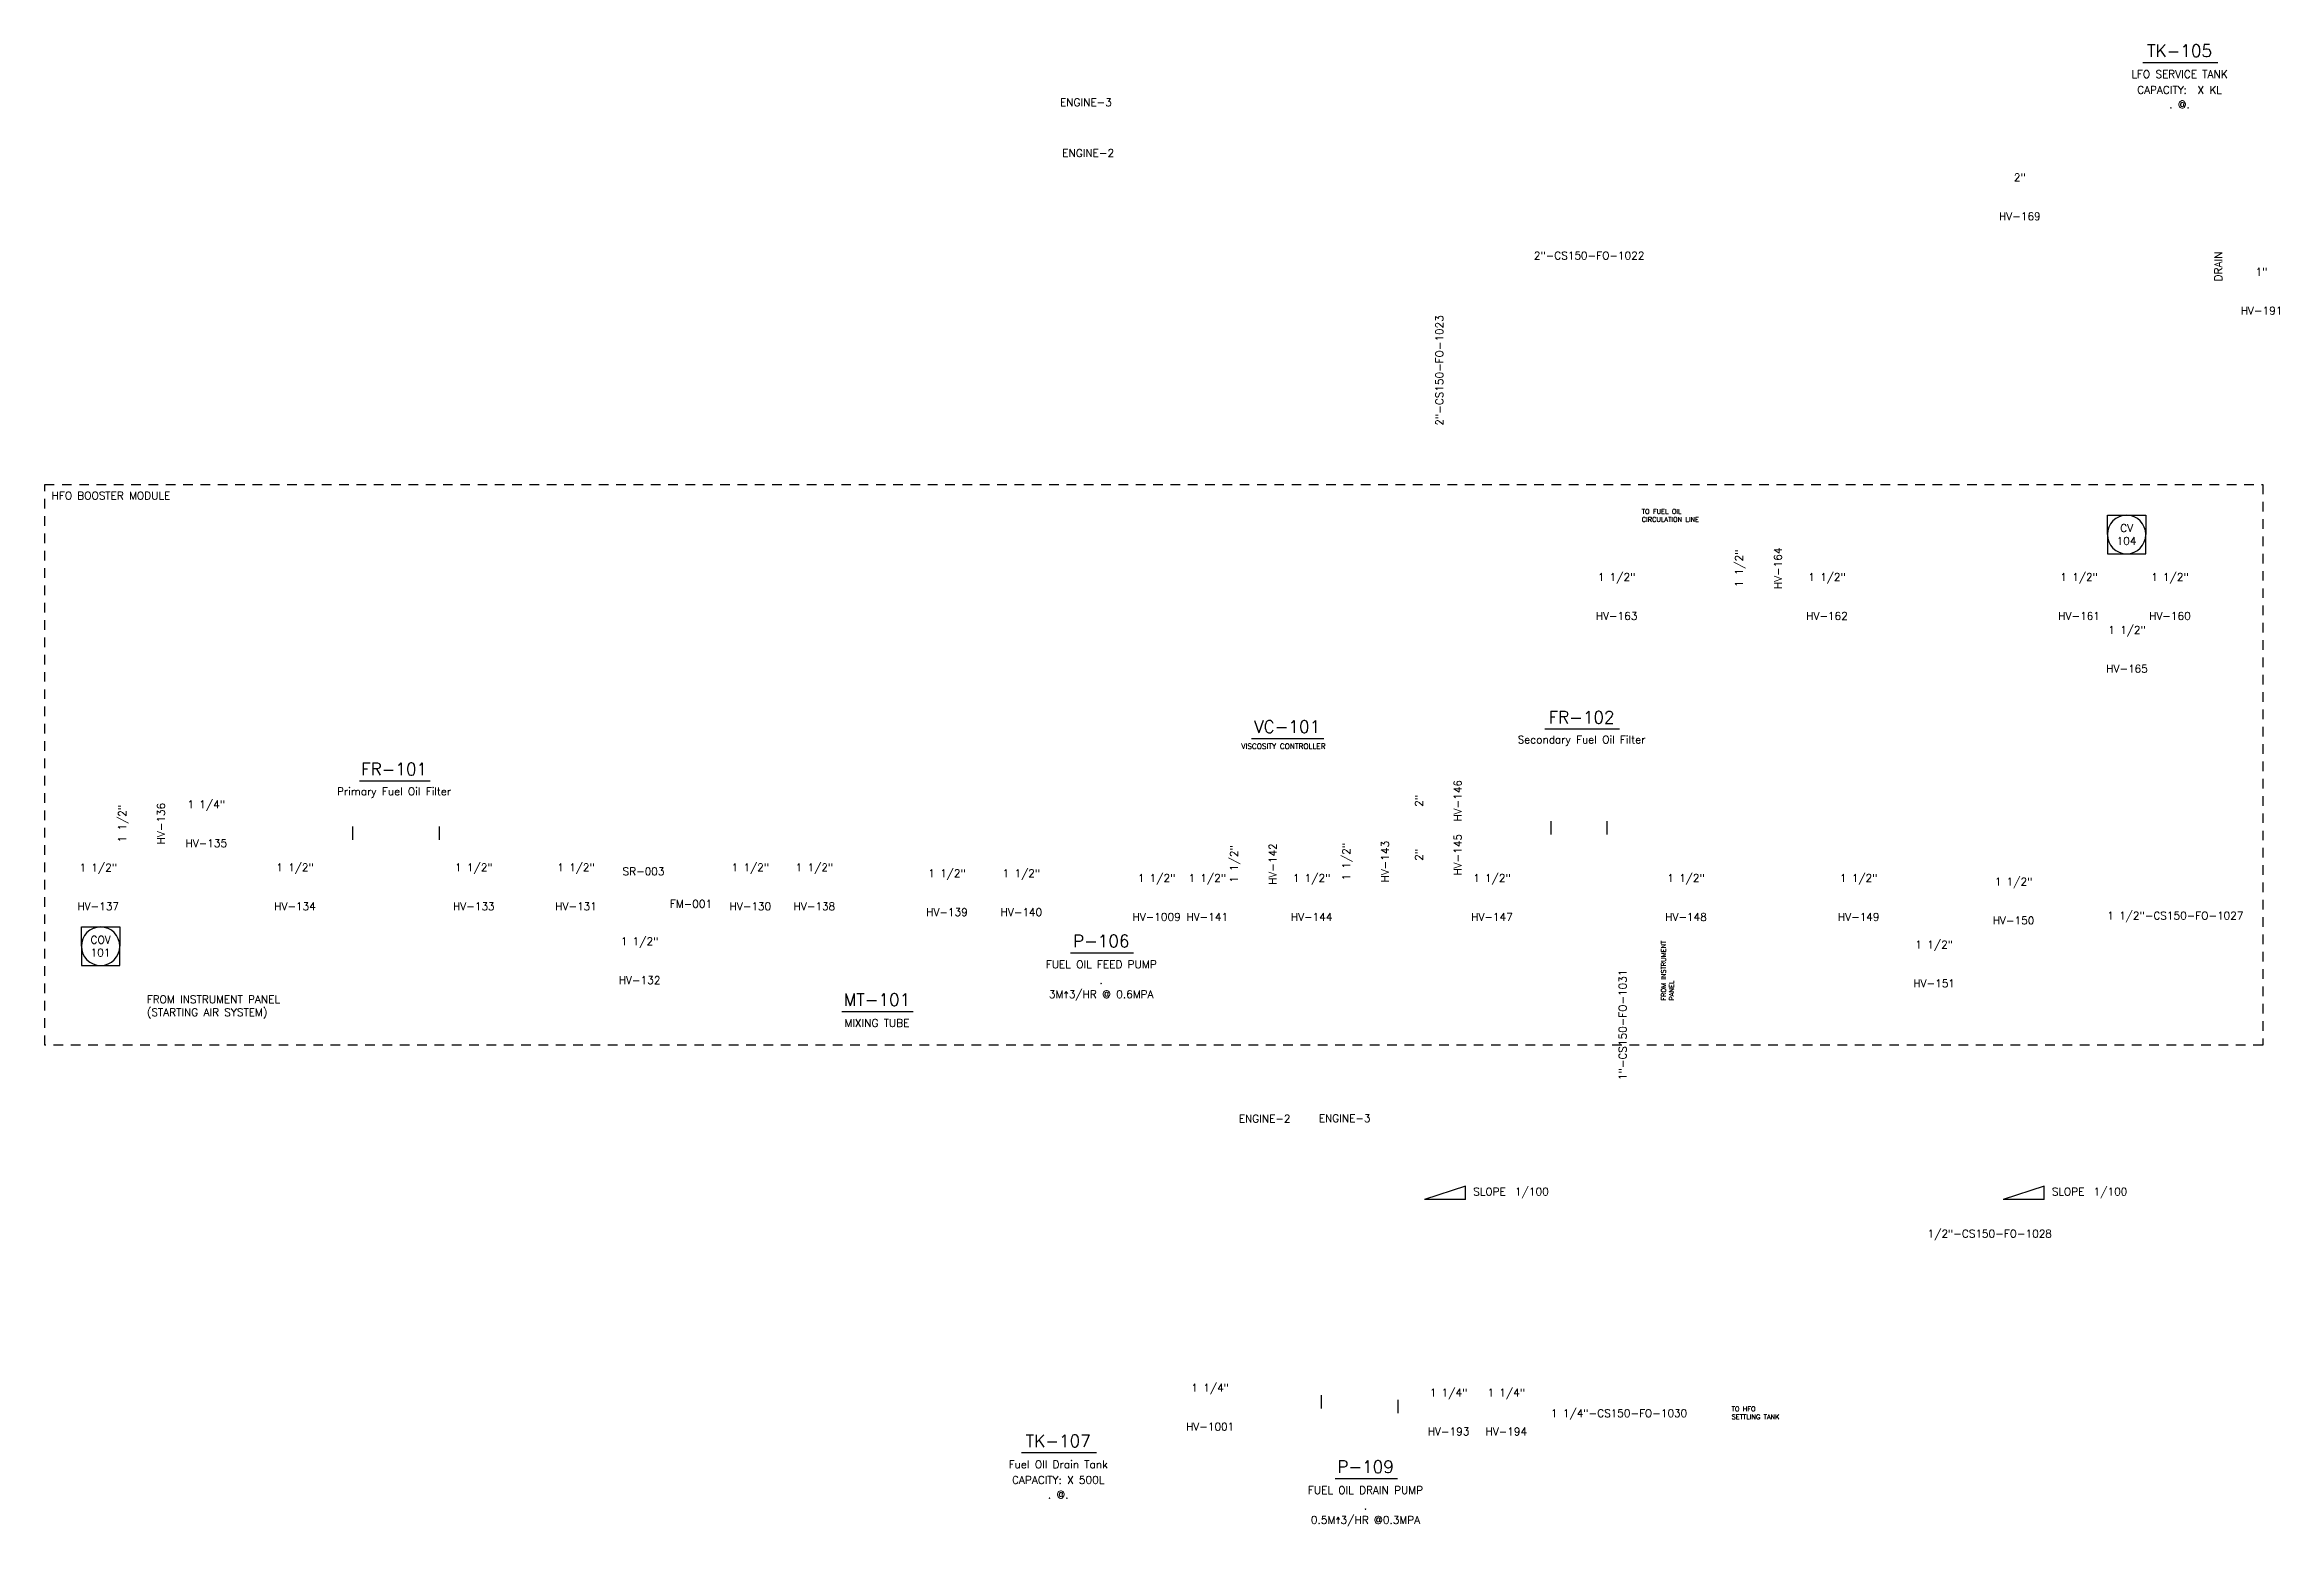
# Model space of a CAD drawing. Header units: inches. Extents: x 0 to 141, y -17 to 14.
# Drawn here: x 96.95 to 125.98, y -16.83 to 2.44 of the extents above; entities that cross this region are included whole.
import ezdxf
from ezdxf.enums import TextEntityAlignment as Align

# ---------------------------------------------------------------- set-up
doc = ezdxf.new("R2010")
doc.units = ezdxf.units.IN
doc.header["$MEASUREMENT"] = 0
doc.linetypes.add('HIDDEN2', pattern=[0.1875, 0.125, -0.0625])
doc.layers.add('Instrument', color=2, linetype='Continuous')
doc.layers.add('Text', color=7, linetype='Continuous')
doc.layers.add('no plot', color=41, linetype='HIDDEN2', plot=False)
doc.styles.get("Standard").update_dxf_attribs({"font": 'romans.shx', "height": 0.1})

# ---------------------------------------------------------------- blocks, each defined once
blk = doc.blocks.new('*U143')
at = {"color": 0, "linetype": 'ByBlock', "lineweight": -3}
blk.add_line((-0.479, -0.152), (0.496, -0.152), dxfattribs=at)
at = {"color": 0, "linetype": 'ByBlock', "lineweight": -2}
for tag, height, p in [('#(TargetObject.Tag)', 0.16, (0, 0)), ('#(TargetObject.Description)', 0.1, (0, -0.304)), ('#(TargetObject.Width) X #(TargetObject.Height)', 0.1, (0, -0.508)), ('#(Tanks.DesignPressure) @#(Tanks.DesignTemperature)', 0.1, (0, -0.698))]:
    blk.add_attdef(tag, text='', height=height, dxfattribs=at).set_placement(p, align=Align.MIDDLE)
blk = doc.blocks.new('Valve Label_block')
at = {"color": 0, "linetype": 'ByBlock', "lineweight": -2}
blk.add_attdef('#(TargetObject.Size)', text='', height=0.1, dxfattribs=at).set_placement((0, 0.1875), align=Align.BOTTOM_CENTER)
blk.add_attdef('#(TargetObject.Tag)', text='', height=0.1, dxfattribs=at).set_placement((0, -0.1875), align=Align.TOP_CENTER)
blk = doc.blocks.new('Pipeline Tag_block')
at = {"color": 0, "linetype": 'ByBlock', "lineweight": -2}
blk.add_attdef('#(TargetObject.Tag)', text='', height=0.1, dxfattribs=at).set_placement((0, 0), align=Align.MIDDLE_CENTER)
blk = doc.blocks.new('Tag_block')
at = {"color": 0, "linetype": 'ByBlock', "lineweight": -2}
blk.add_attdef('#(TargetObject.Tag)', text='', height=0.1, dxfattribs=at).set_placement((0, 0), align=Align.MIDDLE_CENTER)
blk = doc.blocks.new('*U145')
at = {"color": 0, "linetype": 'ByBlock', "lineweight": -3}
blk.add_line((-0.401, -0.152), (0.418, -0.152), dxfattribs=at)
at = {"color": 0, "linetype": 'ByBlock', "lineweight": -2}
for tag, height, p in [('#(TargetObject.Tag)', 0.16, (0, 0)), ('#(TargetObject.Description)', 0.1, (0, -0.304)), ('#(TARGETOBJECT.MANUFACTURER)', 0.1, (0, -0.508)), ('#(TargetObject.FlowCapacity) @#(TargetObject.TotalDynamicHead)', 0.1, (0, -0.698))]:
    blk.add_attdef(tag, text='', height=height, dxfattribs=at).set_placement(p, align=Align.MIDDLE)
blk = doc.blocks.new('*U147')
at = {"color": 0, "linetype": 'ByBlock', "lineweight": -3}
blk.add_line((-0.397, -0.152), (0.414, -0.152), dxfattribs=at)
at = {"color": 0, "linetype": 'ByBlock', "lineweight": -2}
for tag, height, p in [('#(TargetObject.Tag)', 0.16, (0, 0)), ('#(TargetObject.Description)', 0.1, (0, -0.304)), ('#(TARGETOBJECT.MANUFACTURER)', 0.1, (0, -0.508)), ('#(TargetObject.FlowCapacity) @#(TargetObject.TotalDynamicHead)', 0.1, (0, -0.698))]:
    blk.add_attdef(tag, text='', height=height, dxfattribs=at).set_placement(p, align=Align.MIDDLE)
blk = doc.blocks.new('*U148')
at = {"color": 0, "linetype": 'ByBlock', "lineweight": -3}
blk.add_line((-0.475, -0.152), (0.491, -0.152), dxfattribs=at)
at = {"color": 0, "linetype": 'ByBlock', "lineweight": -2}
for tag, height, p in [('#(TargetObject.Tag)', 0.16, (0, 0)), ('#(TargetObject.Description)', 0.1, (0, -0.304))]:
    blk.add_attdef(tag, text='', height=height, dxfattribs=at).set_placement(p, align=Align.MIDDLE)
blk = doc.blocks.new('*U149')
at = {"color": 0, "linetype": 'ByBlock', "lineweight": -3}
blk.add_line((-0.45, -0.152), (0.467, -0.152), dxfattribs=at)
at = {"color": 0, "linetype": 'ByBlock', "lineweight": -2}
for tag, height, p in [('#(TargetObject.Tag)', 0.16, (0, 0)), ('#(TargetObject.Description)', 0.1, (0, -0.304))]:
    blk.add_attdef(tag, text='', height=height, dxfattribs=at).set_placement(p, align=Align.MIDDLE)
blk = doc.blocks.new('*U154')
at = {"color": 0, "linetype": 'ByBlock', "lineweight": -2}
for p, q in [((-0.25, 0.25), (0.25, 0.25)), ((-0.25, 0), (-0.25, 0.25)), ((0.25, 0.25), (0.25, 0)), ((-0.25, 0), (-0.25, -0.25)), ((-0.25, -0.25), (0.25, -0.25)), ((0.25, -0.25), (0.25, 0))]:
    blk.add_line(p, q, dxfattribs=at)
for start, end in [(0, 180), (180, 0)]:
    blk.add_arc((0, 0), 0.25, start, end, dxfattribs=at)
blk.add_wipeout([(-0.158, 0.149), (0.163, 0.151), (0.163, 0.024), (-0.159, 0.024)], dxfattribs=at)
blk.add_wipeout([(-0.134, -0.024), (0.139, -0.024), (0.139, -0.155), (-0.134, -0.155)], dxfattribs=at)
for tag, p in [('#(TargetObject.Type)', (0, 0.083)), ('#(TargetObject.LoopNumber)', (0, -0.083))]:
    blk.add_attdef(tag, text='', height=0.1, dxfattribs=at).set_placement(p, align=Align.MIDDLE_CENTER)
blk = doc.blocks.new('*U155')
at = {"color": 0, "linetype": 'ByBlock', "lineweight": -2}
for p, q in [((-0.25, 0.25), (0.25, 0.25)), ((-0.25, 0), (-0.25, 0.25)), ((0.25, 0.25), (0.25, 0)), ((-0.25, 0), (-0.25, -0.25)), ((-0.25, -0.25), (0.25, -0.25)), ((0.25, -0.25), (0.25, 0))]:
    blk.add_line(p, q, dxfattribs=at)
for start, end in [(0, 180), (180, 0)]:
    blk.add_arc((0, 0), 0.25, start, end, dxfattribs=at)
blk.add_wipeout([(-0.102, 0.149), (0.107, 0.151), (0.107, 0.024), (-0.102, 0.024)], dxfattribs=at)
blk.add_wipeout([(-0.152, -0.024), (0.156, -0.024), (0.156, -0.155), (-0.152, -0.155)], dxfattribs=at)
for tag, p in [('#(TargetObject.Type)', (0, 0.083)), ('#(TargetObject.LoopNumber)', (0, -0.083))]:
    blk.add_attdef(tag, text='', height=0.1, dxfattribs=at).set_placement(p, align=Align.MIDDLE_CENTER)
blk = doc.blocks.new('*U157')
at = {"color": 0, "linetype": 'ByBlock', "lineweight": -3}
blk.add_line((-0.463, -0.152), (0.479, -0.152), dxfattribs=at)
at = {"color": 0, "linetype": 'ByBlock', "lineweight": -2}
blk.add_attdef('#(Equipment.Tag)', text='', height=0.16, dxfattribs=at).set_placement((0, 0), align=Align.MIDDLE)
blk = doc.blocks.new('*U158')
at = {"color": 0, "linetype": 'ByBlock', "lineweight": -3}
blk.add_line((-0.455, -0.152), (0.471, -0.152), dxfattribs=at)
at = {"color": 0, "linetype": 'ByBlock', "lineweight": -2}
for tag, height, p in [('#(TargetObject.Tag)', 0.16, (0, 0)), ('#(TargetObject.Description)', 0.1, (0, -0.304))]:
    blk.add_attdef(tag, text='', height=height, dxfattribs=at).set_placement(p, align=Align.MIDDLE)

msp = doc.modelspace()

# ---------------------------------------------------------------- linework, layer by layer
for p, q in [((115.409, -12.404), (114.876, -12.577)), ((115.409, -12.577), (115.409, -12.404)), ((122.926, -12.405), (122.393, -12.578)), ((122.926, -12.578), (122.926, -12.405)), ((115.409, -12.577), (114.876, -12.577)), ((122.926, -12.578), (122.393, -12.578))]:
    msp.add_line(p, q)
at = {"layer": 'Instrument', "linetype": 'ByBlock'}
for p, q in [((100.95, -7.726), (100.95, -7.899)), ((102.075, -7.726), (102.075, -7.899)), ((116.516, -7.659), (116.516, -7.832)), ((117.245, -7.659), (117.245, -7.832)), ((113.535, -15.119), (113.535, -15.292)), ((114.531, -15.182), (114.531, -15.355))]:
    msp.add_line(p, q, dxfattribs=at)

# ---------------------------------------------------------------- block references
msp.add_blockref('*U155', (123.997, -3.932), dxfattribs=at).add_auto_attribs({'#(TargetObject.Type)': 'CV', '#(TargetObject.LoopNumber)': '104'})
at = {"layer": 'Instrument'}
msp.add_blockref('*U154', (97.676, -9.284), dxfattribs=at).add_auto_attribs({'#(TargetObject.Type)': 'COV', '#(TargetObject.LoopNumber)': '101'})
at = {"layer": 'Text'}
for name, p, values in [('*U143', (124.685, 2.356), {'#(TargetObject.Tag)': 'TK-105', '#(TargetObject.Description)': 'LFO SERVICE TANK', '#(TargetObject.Width) X #(TargetObject.Height)': 'CAPACITY:  X KL', '#(Tanks.DesignPressure) @#(Tanks.DesignTemperature)': '. @.'}), ('Valve Label_block', (122.61, 0.442), {'#(TargetObject.Size)': '2"', '#(TargetObject.Tag)': 'HV-169'}), ('Pipeline Tag_block', (117.014, -0.306), {'#(TargetObject.Tag)': '2"-CS150-FO-1022'}), ('Valve Label_block', (125.75, -0.785), {'#(TargetObject.Size)': '1"', '#(TargetObject.Tag)': 'HV-191'}), ('Valve Label_block', (117.371, -4.753), {'#(TargetObject.Size)': '1 1/2"', '#(TargetObject.Tag)': 'HV-163'}), ('Valve Label_block', (120.105, -4.753), {'#(TargetObject.Size)': '1 1/2"', '#(TargetObject.Tag)': 'HV-162'}), ('Valve Label_block', (123.38, -4.753), {'#(TargetObject.Size)': '1 1/2"', '#(TargetObject.Tag)': 'HV-161'}), ('Valve Label_block', (124.56, -4.753), {'#(TargetObject.Size)': '1 1/2"', '#(TargetObject.Tag)': 'HV-160'}), ('Valve Label_block', (124.003, -5.44), {'#(TargetObject.Size)': '1 1/2"', '#(TargetObject.Tag)': 'HV-165'}), ('*U157', (113.091, -6.43), {'#(Equipment.Tag)': 'VC-101'}), ('*U148', (116.916, -6.308), {'#(TargetObject.Tag)': 'FR-102', '#(TargetObject.Description)': 'Secondary Fuel Oil Filter'}), ('*U149', (101.489, -6.982), {'#(TargetObject.Tag)': 'FR-101', '#(TargetObject.Description)': 'Primary Fuel Oil Filter'}), ('Valve Label_block', (99.049, -7.708), {'#(TargetObject.Size)': '1 1/4"', '#(TargetObject.Tag)': 'HV-135'}), ('Valve Label_block', (97.645, -8.529), {'#(TargetObject.Size)': '1 1/2"', '#(TargetObject.Tag)': 'HV-137'}), ('Valve Label_block', (100.202, -8.528), {'#(TargetObject.Size)': '1 1/2"', '#(TargetObject.Tag)': 'HV-134'}), ('Valve Label_block', (102.525, -8.528), {'#(TargetObject.Size)': '1 1/2"', '#(TargetObject.Tag)': 'HV-133'}), ('Valve Label_block', (103.853, -8.528), {'#(TargetObject.Size)': '1 1/2"', '#(TargetObject.Tag)': 'HV-131'}), ('Tag_block', (104.73, -8.31), {'#(TargetObject.Tag)': 'SR-003'}), ('Valve Label_block', (106.118, -8.528), {'#(TargetObject.Size)': '1 1/2"', '#(TargetObject.Tag)': 'HV-130'}), ('Valve Label_block', (106.95, -8.528), {'#(TargetObject.Size)': '1 1/2"', '#(TargetObject.Tag)': 'HV-138'}), ('Valve Label_block', (108.672, -8.604), {'#(TargetObject.Size)': '1 1/2"', '#(TargetObject.Tag)': 'HV-139'}), ('Valve Label_block', (109.639, -8.604), {'#(TargetObject.Size)': '1 1/2"', '#(TargetObject.Tag)': 'HV-140'}), ('Valve Label_block', (111.395, -8.666), {'#(TargetObject.Size)': '1 1/2"', '#(TargetObject.Tag)': 'HV-1009'}), ('Valve Label_block', (112.053, -8.666), {'#(TargetObject.Size)': '1 1/2"', '#(TargetObject.Tag)': 'HV-141'}), ('Valve Label_block', (113.409, -8.666), {'#(TargetObject.Size)': '1 1/2"', '#(TargetObject.Tag)': 'HV-144'}), ('Valve Label_block', (115.752, -8.666), {'#(TargetObject.Size)': '1 1/2"', '#(TargetObject.Tag)': 'HV-147'}), ('Valve Label_block', (118.273, -8.666), {'#(TargetObject.Size)': '1 1/2"', '#(TargetObject.Tag)': 'HV-148'}), ('Valve Label_block', (120.517, -8.666), {'#(TargetObject.Size)': '1 1/2"', '#(TargetObject.Tag)': 'HV-149'}), ('Valve Label_block', (122.528, -8.712), {'#(TargetObject.Size)': '1 1/2"', '#(TargetObject.Tag)': 'HV-150'}), ('Tag_block', (105.346, -8.733), {'#(TargetObject.Tag)': 'FM-001'}), ('Pipeline Tag_block', (124.63, -8.886), {'#(TargetObject.Tag)': '1 1/2"-CS150-FO-1027'}), ('Valve Label_block', (104.678, -9.488), {'#(TargetObject.Size)': '1 1/2"', '#(TargetObject.Tag)': 'HV-132'}), ('*U145', (110.676, -9.217), {'#(TargetObject.Tag)': 'P-106', '#(TargetObject.Description)': 'FUEL OIL FEED PUMP', '#(TARGETOBJECT.MANUFACTURER)': '.', '#(TargetObject.FlowCapacity) @#(TargetObject.TotalDynamicHead)': '3M^ 3/HR @ 0.6MPA'}), ('Valve Label_block', (121.497, -9.53), {'#(TargetObject.Size)': '1 1/2"', '#(TargetObject.Tag)': 'HV-151'}), ('*U158', (107.762, -9.979), {'#(TargetObject.Tag)': 'MT-101', '#(TargetObject.Description)': 'MIXING TUBE'}), ('Pipeline Tag_block', (122.219, -13.021), {'#(TargetObject.Tag)': '1/2"-CS150-FO-1028'}), ('Valve Label_block', (112.091, -15.292), {'#(TargetObject.Size)': '1 1/4"', '#(TargetObject.Tag)': 'HV-1001'}), ('Valve Label_block', (115.188, -15.355), {'#(TargetObject.Size)': '1 1/4"', '#(TargetObject.Tag)': 'HV-193'}), ('Valve Label_block', (115.938, -15.355), {'#(TargetObject.Size)': '1 1/4"', '#(TargetObject.Tag)': 'HV-194'}), ('Pipeline Tag_block', (117.404, -15.355), {'#(TargetObject.Tag)': '1 1/4"-CS150-FO-1030'}), ('*U143', (110.117, -15.714), {'#(TargetObject.Tag)': 'TK-107', '#(TargetObject.Description)': 'Fuel OIl Drain Tank', '#(TargetObject.Width) X #(TargetObject.Height)': 'CAPACITY: X 500L', '#(Tanks.DesignPressure) @#(Tanks.DesignTemperature)': '. @.'}), ('*U147', (114.11, -16.051), {'#(TargetObject.Tag)': 'P-109', '#(TargetObject.Description)': 'FUEL OIL DRAIN PUMP', '#(TARGETOBJECT.MANUFACTURER)': '.', '#(TargetObject.FlowCapacity) @#(TargetObject.TotalDynamicHead)': '0.5M^ 3/HR @0.3MPA'})]:
    msp.add_blockref(name, p, dxfattribs=at).add_auto_attribs(values)
for name, p, rotation, values in [('Pipeline Tag_block', (115.07, -1.799), 90, {'#(TargetObject.Tag)': '2"-CS150-FO-1023'}), ('Valve Label_block', (119.229, -4.372), 90, {'#(TargetObject.Size)': '1 1/2"', '#(TargetObject.Tag)': 'HV-164'}), ('Valve Label_block', (115.07, -7.394), 90, {'#(TargetObject.Size)': '2"', '#(TargetObject.Tag)': 'HV-146'}), ('Valve Label_block', (98.224, -7.69), 90.00000000000001, {'#(TargetObject.Size)': '1 1/2"', '#(TargetObject.Tag)': 'HV-136'}), ('Valve Label_block', (112.667, -8.217), 90, {'#(TargetObject.Size)': '1 1/2"', '#(TargetObject.Tag)': 'HV-142'}), ('Valve Label_block', (114.126, -8.186), 90, {'#(TargetObject.Size)': '1 1/2"', '#(TargetObject.Tag)': 'HV-143'}), ('Valve Label_block', (115.07, -8.096), 90, {'#(TargetObject.Size)': '2"', '#(TargetObject.Tag)': 'HV-145'}), ('Pipeline Tag_block', (117.45, -10.306), 90, {'#(TargetObject.Tag)': '1"-CS150-FO-1031'})]:
    msp.add_blockref(name, p, dxfattribs=dict(at, rotation=rotation)).add_auto_attribs(values)

# ---------------------------------------------------------------- texts
msp.add_text('DRAIN', height=0.1, rotation=90).set_placement((125.237, -0.641))
at = {"char_height": 0.1, "attachment_point": 1}
for s, width, heights, insert in [('ENGINE-3', 0.78978, [0.159], (110.141, 1.736)), ('ENGINE-2', 0.78978, [0.159], (110.17, 1.076)), ('HFO BOOSTER MODULE', 2.04504, [0.515], (97.039, -3.377)), ('FROM INSTRUMENT PANEL (STARTING AIR SYSTEM)', 2.04504, [0.515], (98.276, -9.925)), ('ENGINE-2', 0.78978, [0.159], (112.463, -11.475)), ('ENGINE-3', 0.78978, [0.159], (113.502, -11.47))]:
    msp.add_mtext_dynamic_manual_height_columns(s, width=width, gutter_width=0.5, heights=heights, dxfattribs=dict(at, insert=insert))
note = msp.add_mtext_dynamic_manual_height_columns('SLOPE ', width=0.53831, gutter_width=0.00545, heights=[0.138, 0], dxfattribs=dict(insert=(115.508, -12.424), char_height=0.1, attachment_point=1))
for column, words in zip(note.columns.linked_columns, ['1/100']):
    column.text = words
note = msp.add_mtext_dynamic_manual_height_columns('SLOPE ', width=0.53831, gutter_width=0.00545, heights=[0.138, 0], dxfattribs=dict(insert=(123.025, -12.424), char_height=0.1, attachment_point=1))
for column, words in zip(note.columns.linked_columns, ['1/100']):
    column.text = words
at = {"layer": 'Text', "attachment_point": 1}
for s, width, heights, insert, char_height in [('TO FUEL OIL CIRCULATION LINE', 0.91483, [0.454], (117.698, -3.601), 0.0625), ('VISCOSITY CONTROLLER', 1.38265, [0], (112.496, -6.65), 0.07), ('TO HFO SETTLING TANK', 0.72876, [0.346], (118.866, -15.267), 0.0625)]:
    msp.add_mtext_dynamic_manual_height_columns(s, width=width, gutter_width=0.5, heights=heights, dxfattribs=dict(at, insert=insert, char_height=char_height))
at = {"layer": 'Text', "insert": (117.95, -9.991), "char_height": 0.0625, "attachment_point": 1, "rotation": 90}
msp.add_mtext_dynamic_manual_height_columns('FROM INSTRUMENT PANEL', width=0.92589, gutter_width=0.5, heights=[0.3], dxfattribs=at)

# ---------------------------------------------------------------- next in the draw order: linework, layer by layer
at = {"layer": 'no plot'}
msp.add_lwpolyline([(96.95, -3.282), (125.765, -3.282), (125.765, -10.57), (96.95, -10.57)], close=True, dxfattribs=at)

doc.saveas('drawing.dxf')
